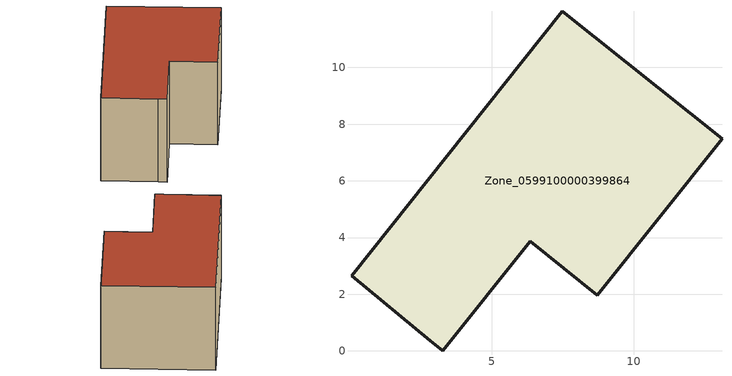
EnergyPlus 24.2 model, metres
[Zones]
Zone_0599100000399864
 floor ground (C_G): 8.71,1.97 6.35,3.87 3.27,0 2.83,0.36 0.05,2.66 7.48,11.99 13.12,7.49 z0.97
 wall outside (C_F): 6.35,3.87 8.71,1.97 13.12,7.49 7.48,11.99 0.05,2.66 2.83,0.36 3.27,0 6.35,3.87 z0.97:6.91
 roof outside (C_R): 2.83,0.36 3.27,0 6.35,3.87 8.71,1.97 13.12,7.49 7.48,11.99 0.05,2.66 z6.91
[BUILDING]
Pand.0599100000399864: North Axis=0; Terrain=City; Loads Convergence Tolerance Value=0.04; Temperature Convergence Tolerance Value=0.4; Solar Distribution=FullExterior; Maximum Number of Warmup Days=25; Minimum Number of Warmup Days=1
[Site:Location]
Rotterdam.The.Hague.AP_ZH_NLD Design_Conditions: Latitude=51.96; Longitude=4.45; Time Zone=1; Elevation=-4.5
[SITE:GROUNDTEMPERATURE:BUILDINGSURFACE]
18, 18, 18, 18, 18, 18, 18, 18, 18, 18, 18, 18
[MATERIAL] Thermal Absorptance=0.9; Solar Absorptance=0.7; Visible Absorptance=0.7
Name | Roughness | Thickness | Conductivity | Density | Specific Heat
G.TC.1992-2005 | MediumSmooth | 0.15 | 0.06 | 540 | 1210
F.TC.1992-2005 | Rough | 0.3 | 0.12 | 1920 | 840
R.TC.1992-2005 | MediumRough | 0.2 | 0.08 | 1500 | 1000
[CONSTRUCTION]
C_G: G.TC.1992-2005
C_F: F.TC.1992-2005
C_R: R.TC.1992-2005
[ZONE]
Zone_0599100000399864: Type=1; Multiplier=1; Ceiling Height=Autocalculate; Volume=Autocalculate; Floor Area=autocalculate; Part of Total Floor Area=Yes
[ZONEINFILTRATION:DESIGNFLOWRATE]
Infil_Zone_0599100000399864: Zone or ZoneList or Space or SpaceList=Zone_0599100000399864; Schedule=AlwaysOn; Design Flow Rate Calculation Method=Flow/Area; Flow Rate per Floor Area=0.0015; Constant Term Coefficient=1; Temperature Term Coefficient=0; Velocity Term Coefficient=0; Velocity Squared Term Coefficient=0
[HVACTEMPLATE:ZONE:IDEALLOADSAIRSYSTEM]
Zone_0599100000399864: Maximum Heating Supply Air Temperature=50; Minimum Cooling Supply Air Temperature=13; Maximum Heating Supply Air Humidity Ratio=0.0156; Minimum Cooling Supply Air Humidity Ratio=0.0077; Heating Limit=NoLimit; Cooling Limit=NoLimit; Dehumidification Control Type=ConstantSensibleHeatRatio; Cooling Sensible Heat Ratio=0.7; Dehumidification Setpoint=60; Humidification Control Type=None; Humidification Setpoint=30; Outdoor Air Method=None; Outdoor Air Flow Rate per Person=0.00944; Outdoor Air Flow Rate per Zone Floor Area=0; Outdoor Air Flow Rate per Zone=0; Demand Controlled Ventilation Type=None; Outdoor Air Economizer Type=NoEconomizer; Heat Recovery Type=None; Sensible Heat Recovery Effectiveness=0.7; Latent Heat Recovery Effectiveness=0.65
[ZONECONTROL:THERMOSTAT]
ThermostatControl_Zone_0599100000399864: Zone or ZoneList=Zone_0599100000399864; Control Type Schedule=DualSetpointControlType; Control 1=Thermostat_Zone_0599100000399864; Temperature Difference Between Cutout And Setpoint=0
[THERMOSTATSETPOINT:DUALSETPOINT]
Thermostat_Zone_0599100000399864: Heating Setpoint Temperature Schedule=HeatingSetpoint_Zone_0599100000399864; Cooling Setpoint Temperature Schedule=CoolingSetpoint_Zone_0599100000399864
[SCHEDULE:COMPACT]
HeatingSetpoint_Zone_0599100000399864: Through: 12/31, For: AllDays, Until: 24:00, 21
CoolingSetpoint_Zone_0599100000399864: Through: 12/31, For: AllDays, Until: 24:00, 24
DualSetpointControlType: Through: 12/31, For: AllDays, Until: 24:00, 4
AlwaysOn: Through: 12/31, For: AllDays, Until: 24:00, 1
